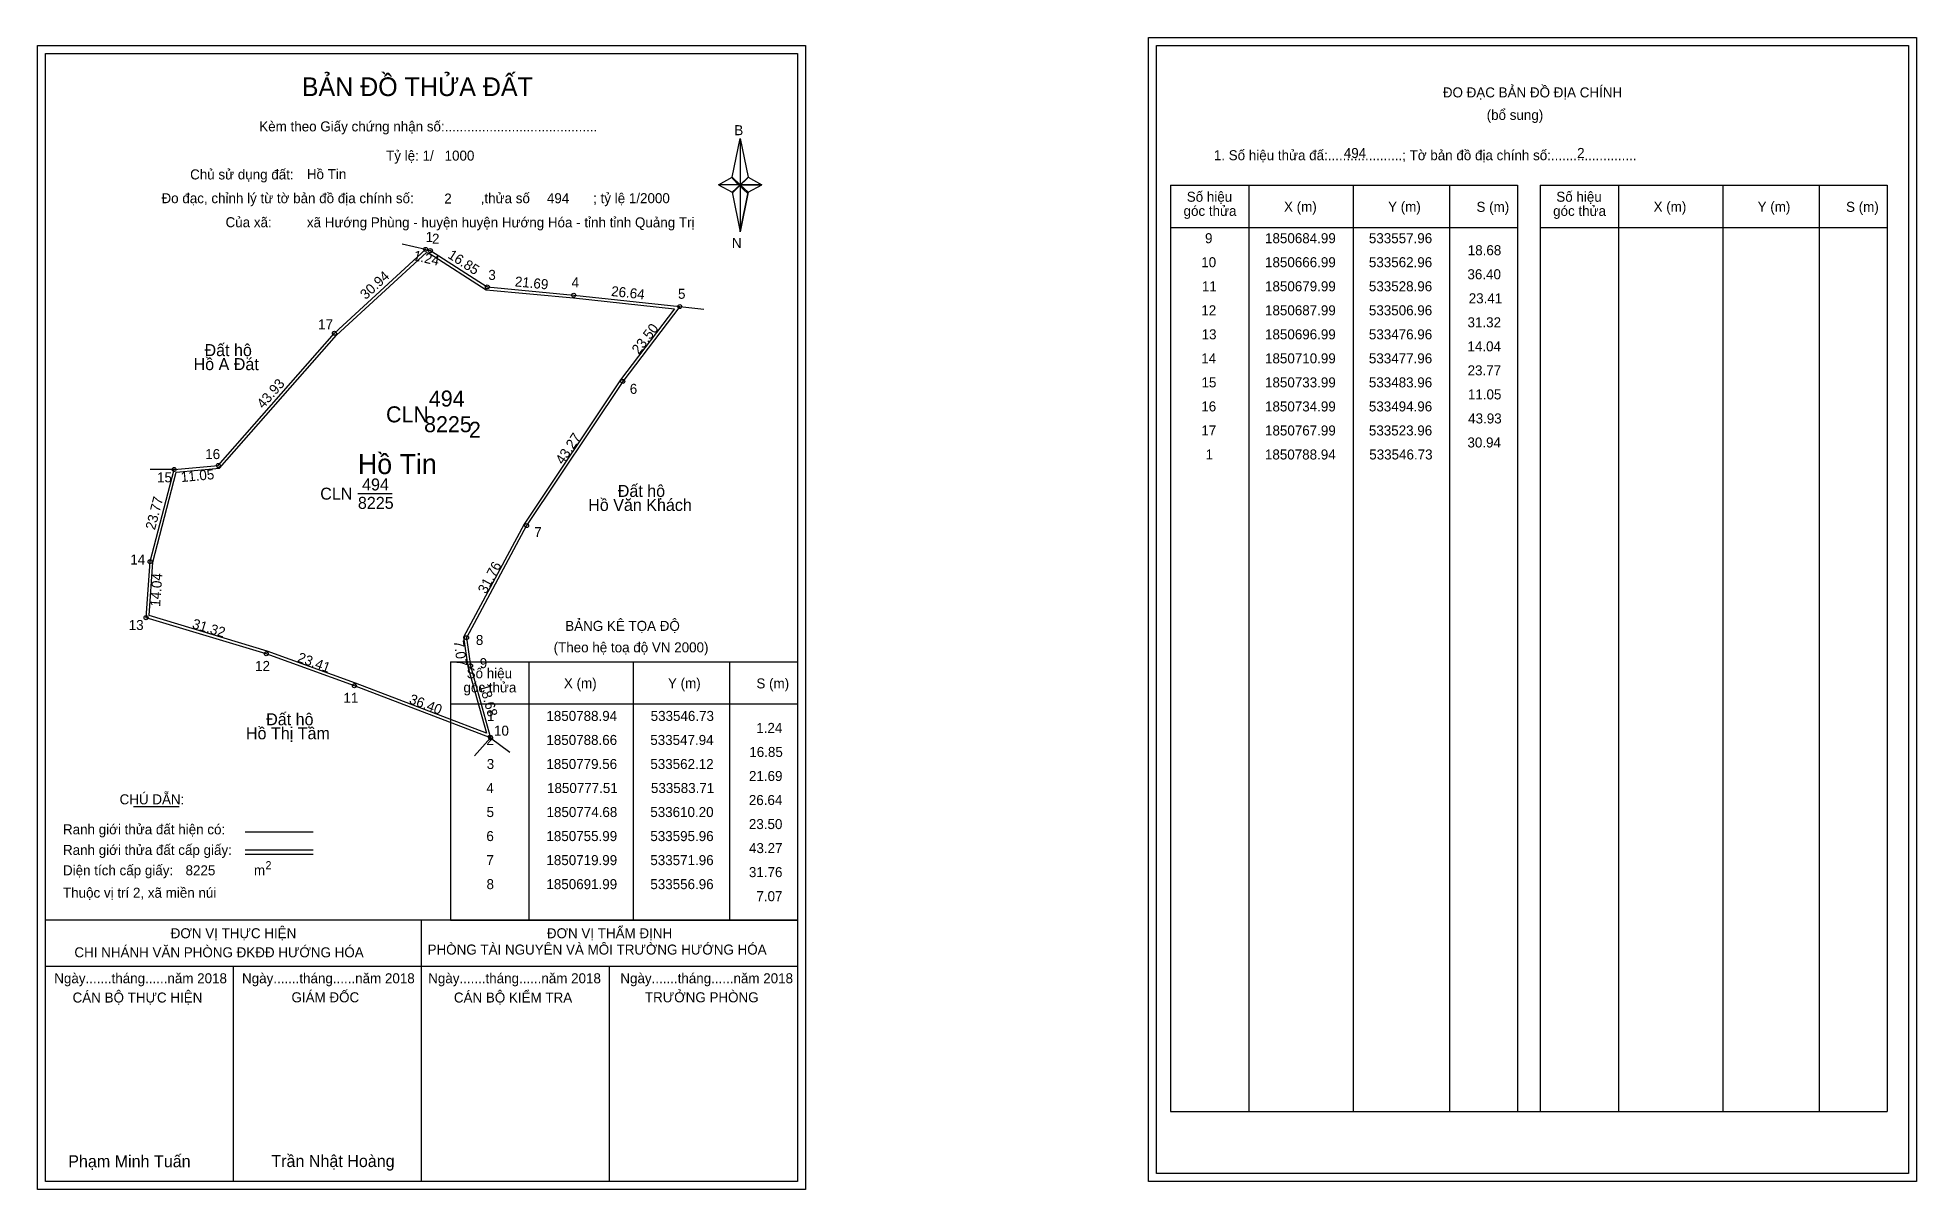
# Model space of a CAD drawing. Extents: x 533450 to 533919, y 1850554 to 1850842.
import ezdxf

# ---------------------------------------------------------------- set-up
doc = ezdxf.new("R2010")
doc.units = 0
for name, color, linetype in [('Level 1', 7, 'Continuous'), ('Level 10', 7, 'Continuous'), ('Level 11', 7, 'Continuous'), ('Level 13', 7, 'Continuous'), ('Level 2', 7, 'Continuous'), ('Level 27', 7, 'Continuous'), ('Level 3', 7, 'Continuous'), ('Level 36', 7, 'Continuous'), ('Level 4', 7, 'Continuous'), ('Level 49', 7, 'Continuous'), ('Level 5', 7, 'Continuous'), ('Level 53', 7, 'Continuous'), ('Level 55', 7, 'Continuous'), ('Level 6', 7, 'Continuous'), ('Level 63', 7, 'Continuous'), ('Level 7', 7, 'Continuous'), ('Level 9', 7, 'Continuous')]:
    doc.layers.add(name, color=color, linetype=linetype)

msp = doc.modelspace()

# ---------------------------------------------------------------- linework, layer by layer
at = {"layer": 'Level 1'}
for p, q in [((533729.2, 1850839.83), (533729.2, 1850839.83)), ((533451.88, 1850837.83), (533451.88, 1850837.83)), ((533623.3, 1850806.95), (533625.27, 1850816.59)), ((533625.27, 1850816.59), (533625.27, 1850805.06)), ((533625.27, 1850816.59), (533627.23, 1850806.95)), ((533619.85, 1850805.06), (533623.3, 1850806.95)), ((533623.3, 1850806.95), (533625.27, 1850805.06)), ((533627.23, 1850806.95), (533625.27, 1850805.06)), ((533625.12, 1850804.84), (533623.3, 1850806.73)), ((533625.27, 1850805.06), (533623.3, 1850803.22)), ((533625.12, 1850804.84), (533623.3, 1850803)), ((533623.3, 1850803), (533625.12, 1850804.84)), ((533623.3, 1850803.22), (533625.27, 1850793.36)), ((533627.09, 1850806.73), (533625.12, 1850804.84)), ((533625.12, 1850804.84), (533627.09, 1850806.73)), ((533627.09, 1850803), (533625.12, 1850804.84)), ((533625.27, 1850805.06), (533625.27, 1850793.36)), ((533625.27, 1850805.06), (533630.68, 1850805.06)), ((533625.27, 1850805.06), (533627.23, 1850803.22)), ((533627.23, 1850803.22), (533625.27, 1850793.36)), ((533627.23, 1850803.22), (533630.68, 1850805.06)), ((533732.73, 1850804.97), (533819.33, 1850804.97)), ((533752.32, 1850573.71), (533752.32, 1850804.97)), ((533778.39, 1850573.71), (533778.39, 1850804.97)), ((533802.37, 1850804.97), (533802.37, 1850573.71)), ((533819.33, 1850804.97), (533819.33, 1850573.71)), ((533824.99, 1850804.97), (533911.59, 1850804.97)), ((533844.58, 1850573.71), (533844.58, 1850804.97)), ((533870.65, 1850573.71), (533870.65, 1850804.97)), ((533894.62, 1850804.97), (533894.62, 1850573.71)), ((533911.59, 1850804.97), (533911.59, 1850573.71)), ((533732.73, 1850794.45), (533819.33, 1850794.45)), ((533824.99, 1850794.45), (533911.59, 1850794.45)), ((533552.97, 1850686), (533639.57, 1850686)), ((533572.56, 1850621.48), (533572.56, 1850686)), ((533598.63, 1850621.48), (533598.63, 1850686)), ((533622.6, 1850686), (533622.6, 1850621.48)), ((533552.97, 1850675.47), (533639.57, 1850675.47)), ((533473.79, 1850649.89), (533485.2, 1850649.89)), ((533501.66, 1850643.49), (533518.67, 1850643.49)), ((533501.66, 1850639.04), (533518.67, 1850639.04)), ((533501.66, 1850637.95), (533518.67, 1850637.95)), ((533558.7, 1850621.48), (533451.87, 1850621.48)), ((533639.57, 1850621.48), (533534.73, 1850621.48)), ((533545.72, 1850556.25), (533545.72, 1850621.48)), ((533552.97, 1850621.47), (533639.57, 1850621.47)), ((533639.57, 1850609.93), (533451.87, 1850609.93)), ((533498.8, 1850556.25), (533498.8, 1850609.93)), ((533592.65, 1850556.25), (533592.65, 1850609.93)), ((533732.73, 1850573.71), (533911.59, 1850573.71)), ((533639.57, 1850556.25), (533639.57, 1850556.25)), ((533916.9, 1850558.25), (533916.9, 1850558.25))]:
    msp.add_line(p, q, dxfattribs=at)
for points in [[(533623.3, 1850806.95), (533625.27, 1850816.59), (533625.27, 1850805.06)], [(533625.27, 1850805.06), (533627.23, 1850806.95), (533630.68, 1850805.06)], [(533619.85, 1850805.06), (533623.3, 1850803.22), (533625.27, 1850805.06)], [(533625.27, 1850805.06), (533625.27, 1850793.36), (533627.23, 1850803.22)]]:
    msp.add_lwpolyline(points, close=True, dxfattribs=at)
at = {"layer": 'Level 10'}
msp.add_line((533523.96, 1850767.99), (533546.73, 1850788.94), dxfattribs=at)
for points in [[(533557.96, 1850684.99), (533562.96, 1850666.99), (533528.96, 1850679.99), (533506.96, 1850687.99), (533476.96, 1850696.99), (533477.96, 1850710.99), (533483.96, 1850733.99), (533494.96, 1850734.99), (533523.96, 1850767.99), (533546.73, 1850788.94), (533547.94, 1850788.66), (533562.12, 1850779.56), (533583.71, 1850777.51), (533610.2, 1850774.68), (533595.96, 1850755.99), (533571.96, 1850719.99), (533556.96, 1850691.99)], [(533557.27, 1850684.85), (533561.91, 1850668.14), (533529.2, 1850680.65), (533507.18, 1850688.65), (533477.7, 1850697.5), (533478.65, 1850710.88), (533484.51, 1850733.34), (533495.3, 1850734.32), (533524.46, 1850767.5), (533546.93, 1850788.17), (533547.66, 1850788.01), (533561.88, 1850778.88), (533583.64, 1850776.81), (533608.89, 1850774.12), (533595.39, 1850756.4), (533571.36, 1850720.35), (533556.23, 1850692.12)]]:
    msp.add_lwpolyline(points, close=True, dxfattribs=at)
at = {"layer": 'Level 11'}
for centre in [(533546.73, 1850788.94), (533547.94, 1850788.66), (533562.12, 1850779.56), (533583.71, 1850777.51), (533610.2, 1850774.68), (533523.96, 1850767.99), (533595.96, 1850755.99), (533483.96, 1850733.99), (533494.96, 1850734.99), (533571.96, 1850719.99), (533477.96, 1850710.99), (533476.96, 1850696.99), (533556.96, 1850691.99), (533506.96, 1850687.99), (533557.96, 1850684.99), (533557.96, 1850684.99), (533528.96, 1850679.99), (533562.96, 1850666.99)]:
    msp.add_circle(centre, 0.5, dxfattribs=at)
at = {"layer": 'Level 27'}
for p, q in [((533546.73, 1850788.94), (533540.88, 1850790.29)), ((533610.2, 1850774.68), (533616.16, 1850774)), ((533483.96, 1850733.99), (533477.96, 1850733.99)), ((533562.96, 1850666.99), (533558.94, 1850662.54)), ((533562.96, 1850666.99), (533567.76, 1850663.39))]:
    msp.add_line(p, q, dxfattribs=at)
at = {"layer": 'Level 3'}
for p, q in [((533732.73, 1850804.97), (533732.73, 1850573.71)), ((533824.99, 1850804.97), (533824.99, 1850573.71)), ((533552.97, 1850686), (533552.97, 1850621.48))]:
    msp.add_line(p, q, dxfattribs=at)
at = {"layer": 'Level 63'}
for points in [[(533449.87, 1850839.83), (533641.57, 1850839.83), (533641.57, 1850554.25), (533449.87, 1850554.25)], [(533727.2, 1850841.83), (533918.9, 1850841.83), (533918.9, 1850556.25), (533727.2, 1850556.25)], [(533729.2, 1850839.83), (533916.9, 1850839.83), (533916.9, 1850558.25), (533729.2, 1850558.25)], [(533451.87, 1850837.83), (533639.57, 1850837.83), (533639.57, 1850556.25), (533451.87, 1850556.25)]]:
    msp.add_lwpolyline(points, close=True, dxfattribs=at)
at = {"layer": 'Level 9'}
msp.add_line((533529.83, 1850727.96), (533538.42, 1850727.96), dxfattribs=at)

# ---------------------------------------------------------------- texts
at = {"layer": 'Level 1'}
for s, height, p in [('BẢN ĐỒ THỬA ĐẤT', 4.6657, (533515.84, 1850827.23)), ('ĐO ĐẠC BẢN ĐỒ ĐỊA CHÍNH', 2.5, (533800.68, 1850826.89)), ('Kèm theo Giấy chứng nhận số:.........................................', 2.5, (533505.22, 1850818.4)), ('(bổ sung)', 2.5, (533811.62, 1850821.27)), ('B', 2.5, (533623.81, 1850817.46)), ('1. Số hiệu thửa đấ:....................; Tờ bản đồ địa chính số:.......................', 2.5, (533743.51, 1850811.21)), ('Chủ sử dụng đất:', 2.5, (533487.96, 1850806.41)), ('Đo đạc, chỉnh lý từ tờ bản đồ địa chính số:                  ,thửa số                 ; tỷ lệ 1/2000', 2.5, (533480.81, 1850800.48)), ('Số hiệu', 2.5, (533736.75, 1850800.84)), ('Số hiệu', 2.5, (533829.01, 1850800.84)), ('góc thửa', 2.5, (533735.95, 1850797.31)), ('X (m)', 2.5, (533761.03, 1850798.37)), ('Y (m)', 2.5, (533787.01, 1850798.37)), ('S (m)', 2.5, (533809.08, 1850798.32)), ('góc thửa', 2.5, (533828.21, 1850797.31)), ('X (m)', 2.5, (533853.29, 1850798.37)), ('Y (m)', 2.5, (533879.26, 1850798.37)), ('S (m)', 2.5, (533901.34, 1850798.32)), ('Của xã:', 2.5, (533496.8, 1850794.48)), ('N', 2.5, (533623.21, 1850789.29)), ('BẢNG KÊ TỌA ĐỘ', 2.5, (533581.6, 1850693.7)), ('(Theo hệ toạ độ VN 2000)', 2.5, (533578.7, 1850688.34)), ('góc thửa', 2.5, (533556.19, 1850678.34)), ('Số hiệu', 2.5, (533556.99, 1850681.87)), ('X (m)', 2.5, (533581.27, 1850679.39)), ('Y (m)', 2.5, (533607.24, 1850679.39)), ('S (m)', 2.5, (533629.32, 1850679.34)), ('CHÚ DẪN:', 2.5, (533470.35, 1850650.4)), ('Ranh giới thửa đất hiện có:', 2.5, (533456.22, 1850642.9)), ('Ranh giới thửa đất cấp giấy:', 2.5, (533456.22, 1850637.76)), ('Diện tích cấp giấy:', 2.5, (533456.22, 1850632.68)), ('m', 2.5, (533503.88, 1850632.7)), ('2', 2, (533506.78, 1850634.21)), ('Thuộc vị trí 2, xã miền núi', 2.5, (533456.22, 1850627.08)), ('ĐƠN VỊ THỰC HIỆN', 2.5, (533483.11, 1850616.96)), ('ĐƠN VỊ THẨM ĐỊNH', 2.5, (533577.01, 1850616.96)), ('CHI NHÁNH VĂN PHÒNG ĐKĐĐ HƯỚNG HÓA', 2.5, (533459.07, 1850612.2)), ('PHÒNG TÀI NGUYÊN VÀ MÔI TRƯỜNG HƯỚNG HÓA', 2.5, (533547.24, 1850612.89)), ('Ngày.......tháng......năm 2018', 2.5, (533454.04, 1850605.72)), ('Ngày.......tháng......năm 2018', 2.5, (533500.91, 1850605.72)), ('Ngày.......tháng......năm 2018', 2.5, (533547.39, 1850605.72)), ('Ngày.......tháng......năm 2018', 2.5, (533595.35, 1850605.72)), ('CÁN BỘ THỰC HIỆN', 2.5, (533458.62, 1850600.91)), ('GIÁM ĐỐC', 2.5, (533513.26, 1850600.97)), ('CÁN BỘ KIỂM TRA', 2.5, (533553.8, 1850600.91)), ('TRƯỞNG PHÒNG', 2.5, (533601.49, 1850600.97)), ('Phạm Minh Tuấn', 3, (533457.53, 1850559.79)), ('Trần Nhật Hoàng', 3, (533508.23, 1850559.84))]:
    msp.add_text(s, height=height, dxfattribs=at).set_placement(p)
at = {"layer": 'Level 11'}
msp.add_text('Tỷ lệ: 1/', height=2.5, dxfattribs=at).set_placement((533536.88, 1850811.09))
at = {"layer": 'Level 13'}
for s, p in [('CLN', (533520.44, 1850726.46)), ('8225', (533529.84, 1850724.16)), ('494', (533530.88, 1850728.76))]:
    msp.add_text(s, height=3, dxfattribs=at).set_placement(p)
at = {"layer": 'Level 2'}
msp.add_text('Hồ Tin', height=5, dxfattribs=at).set_placement((533529.84, 1850732.86))
at = {"layer": 'Level 3'}
msp.add_text('CLN', height=4, dxfattribs=at).set_placement((533536.86, 1850745.76))
at = {"layer": 'Level 36'}
for s, p in [('Đất hộ', (533491.55, 1850762.3)), ('Hồ A Đát', (533488.82, 1850758.8)), ('Đất hộ', (533594.71, 1850727.15)), ('Hồ Văn Khách', (533587.33, 1850723.65)), ('Đất hộ', (533506.94, 1850670.14)), ('Hồ Thị Tâm', (533501.89, 1850666.64))]:
    msp.add_text(s, height=3, dxfattribs=at).set_placement(p)
at = {"layer": 'Level 4'}
msp.add_text('494', height=4, dxfattribs=at).set_placement((533547.55, 1850749.71))
at = {"layer": 'Level 49'}
for s, rotation, p in [('1.24', 346.9708, (533543.5, 1850786.3)), ('16.85', 327.3097, (533552.07, 1850786.96)), ('30.94', 42.6162, (533531.79, 1850776.28)), ('21.69', 354.5759, (533568.93, 1850779.72)), ('26.64', 353.9021, (533592.97, 1850777.33)), ('23.50', 52.6961, (533599.97, 1850762.57)), ('43.93', 48.6914, (533506.22, 1850749.01)), ('43.27', 56.3099, (533581.04, 1850735.05)), ('11.05', 5.1944, (533485.74, 1850730.84)), ('23.77', 75.3791, (533479.16, 1850718.75)), ('31.76', 61.8214, (533561.83, 1850702.77)), ('14.04', 85.9144, (533480.46, 1850699.67)), ('31.32', 343.3008, (533488.28, 1850694.43)), ('7.07', 278.1301, (533553.75, 1850691.14)), ('23.41', 340.0169, (533514.54, 1850686.08)), ('18.68', 285.5241, (533560.15, 1850680.11)), ('36.40', 339.0755, (533542.43, 1850675.7))]:
    msp.add_text(s, height=2.5, rotation=rotation, dxfattribs=at).set_placement(p)
at = {"layer": 'Level 5'}
msp.add_text('8225', height=4, dxfattribs=at).set_placement((533546.36, 1850743.3))
at = {"layer": 'Level 53'}
for s, p in [('9', (533741.31, 1850790.49)), ('1850684.99', (533756.29, 1850790.49)), ('533557.96', (533782.22, 1850790.49)), ('18.68', (533806.9, 1850787.49)), ('10', (533740.37, 1850784.49)), ('1850666.99', (533756.29, 1850784.49)), ('533562.96', (533782.22, 1850784.49)), ('36.40', (533806.82, 1850781.49)), ('11', (533740.53, 1850778.49)), ('1850679.99', (533756.29, 1850778.49)), ('533528.96', (533782.22, 1850778.49)), ('12', (533740.38, 1850772.49)), ('1850687.99', (533756.29, 1850772.49)), ('533506.96', (533782.22, 1850772.49)), ('23.41', (533807.14, 1850775.49)), ('31.32', (533806.84, 1850769.49)), ('13', (533740.46, 1850766.49)), ('1850696.99', (533756.29, 1850766.49)), ('533476.96', (533782.22, 1850766.49)), ('14.04', (533806.82, 1850763.49)), ('14', (533740.37, 1850760.49)), ('1850710.99', (533756.29, 1850760.49)), ('533477.96', (533782.22, 1850760.49)), ('23.77', (533806.86, 1850757.49)), ('15', (533740.43, 1850754.49)), ('1850733.99', (533756.29, 1850754.49)), ('533483.96', (533782.22, 1850754.49)), ('16', (533740.38, 1850748.49)), ('1850734.99', (533756.29, 1850748.49)), ('533494.96', (533782.22, 1850748.49)), ('11.05', (533806.93, 1850751.49)), ('43.93', (533807, 1850745.49)), ('17', (533740.39, 1850742.49)), ('1850767.99', (533756.29, 1850742.49)), ('533523.96', (533782.22, 1850742.49)), ('30.94', (533806.82, 1850739.49)), ('1', (533741.45, 1850736.49)), ('1850788.94', (533756.27, 1850736.49)), ('533546.73', (533782.31, 1850736.49)), ('1', (533562.07, 1850671.22)), ('1850788.94', (533576.89, 1850671.22)), ('533546.73', (533602.92, 1850671.22)), ('2', (533561.92, 1850665.22)), ('1850788.66', (533576.89, 1850665.22)), ('533547.94', (533602.83, 1850665.22)), ('1.24', (533629.28, 1850668.22)), ('3', (533562, 1850659.22)), ('1850779.56', (533576.89, 1850659.22)), ('533562.12', (533602.84, 1850659.22)), ('16.85', (533627.55, 1850662.22)), ('21.69', (533627.46, 1850656.22)), ('4', (533561.91, 1850653.22)), ('1850777.51', (533577.05, 1850653.22)), ('533583.71', (533602.99, 1850653.22)), ('26.64', (533627.43, 1850650.22)), ('5', (533561.96, 1850647.22)), ('1850774.68', (533576.93, 1850647.22)), ('533610.20', (533602.83, 1850647.22)), ('6', (533561.91, 1850641.22)), ('1850755.99', (533576.9, 1850641.22)), ('533595.96', (533602.84, 1850641.22)), ('23.50', (533627.44, 1850644.22)), ('43.27', (533627.47, 1850638.22)), ('7', (533561.92, 1850635.22)), ('1850719.99', (533576.9, 1850635.22)), ('533571.96', (533602.84, 1850635.22)), ('31.76', (533627.45, 1850632.22)), ('8', (533561.95, 1850629.22)), ('1850691.99', (533576.9, 1850629.22)), ('533556.96', (533602.84, 1850629.22)), ('7.07', (533629.32, 1850626.22))]:
    msp.add_text(s, height=2.5, dxfattribs=at).set_placement(p)
at = {"layer": 'Level 55'}
for s, height, p in [('493', 0.11, (533546.61, 1850788.83)), ('1', 0.4, (533546.62, 1850788.94)), ('0', 0.11, (533546.69, 1850788.83)), ('0', 0.11, (533546.69, 1850788.83)), ('2', 0.4, (533547.8, 1850788.66)), ('0', 0.11, (533547.9, 1850788.55)), ('0', 0.11, (533547.9, 1850788.55)), ('3', 0.4, (533562, 1850779.56)), ('0', 0.11, (533562.08, 1850779.45)), ('0', 0.11, (533562.08, 1850779.45)), ('4', 0.4, (533583.57, 1850777.51)), ('0', 0.11, (533583.67, 1850777.4)), ('0', 0.11, (533583.67, 1850777.4)), ('5', 0.4, (533610.07, 1850774.68)), ('495', 0.11, (533610.08, 1850774.57)), ('495', 0.11, (533610.08, 1850774.57)), ('0', 0.11, (533610.16, 1850774.57)), ('0', 0.11, (533610.16, 1850774.57)), ('17', 0.4, (533523.68, 1850767.99)), ('493', 0.11, (533523.84, 1850767.88)), ('6', 0.4, (533595.82, 1850755.99)), ('495', 0.11, (533595.84, 1850755.88)), ('495', 0.11, (533595.84, 1850755.88)), ('15', 0.4, (533483.68, 1850733.99)), ('493', 0.11, (533483.84, 1850733.88)), ('0', 0.11, (533483.92, 1850733.88)), ('16', 0.4, (533494.68, 1850734.99)), ('493', 0.11, (533494.84, 1850734.88)), ('7', 0.4, (533571.83, 1850719.99)), ('495', 0.11, (533571.84, 1850719.88)), ('495', 0.11, (533571.84, 1850719.88)), ('14', 0.4, (533477.67, 1850710.99)), ('0', 0.11, (533477.92, 1850710.88)), ('13', 0.4, (533476.69, 1850696.99)), ('0', 0.11, (533476.92, 1850696.88)), ('8', 0.4, (533556.83, 1850691.99)), ('495', 0.11, (533556.84, 1850691.88)), ('495', 0.11, (533556.84, 1850691.88)), ('12', 0.4, (533506.68, 1850687.99)), ('0', 0.11, (533506.92, 1850687.88)), ('9', 0.4, (533557.82, 1850684.99)), ('495', 0.11, (533557.84, 1850684.88)), ('495', 0.11, (533557.84, 1850684.88)), ('11', 0.4, (533528.7, 1850679.99)), ('0', 0.11, (533528.92, 1850679.88)), ('10', 0.4, (533562.68, 1850666.99)), ('495', 0.11, (533562.84, 1850666.88)), ('495', 0.11, (533562.84, 1850666.88)), ('0', 0.11, (533562.92, 1850666.88))]:
    msp.add_text(s, height=height, dxfattribs=at).set_placement(p)
at = {"layer": 'Level 6'}
for s, p in [('1000', (533551.48, 1850811.11)), ('494', (533775.96, 1850811.75)), ('2', (533834.2, 1850811.77)), ('Hồ Tin', (533517.1, 1850806.48)), ('2', (533551.4, 1850800.39)), ('494', (533577.02, 1850800.47)), ('xã Hướng Phùng - huyện huyện Hướng Hóa - tỉnh tỉnh Quảng Trị', (533517.11, 1850794.44)), ('8225', (533486.82, 1850632.68))]:
    msp.add_text(s, height=2.5, dxfattribs=at).set_placement(p)
at = {"layer": 'Level 7'}
msp.add_text('2', height=4, dxfattribs=at).set_placement((533557.56, 1850741.91))
at = {"layer": 'Level 9'}
for s, p in [('1', (533546.75, 1850790.81)), ('2', (533548.34, 1850790.36)), ('3', (533562.4, 1850781.33)), ('4', (533583.17, 1850779.44)), ('5', (533609.75, 1850776.61)), ('17', (533519.91, 1850768.98)), ('6', (533597.71, 1850752.88)), ('16', (533491.73, 1850736.59)), ('15', (533479.7, 1850730.78)), ('7', (533573.86, 1850717.1)), ('14', (533473.02, 1850710.26)), ('13', (533472.63, 1850693.92)), ('8', (533559.29, 1850690.18)), ('12', (533504.18, 1850683.7)), ('9', (533560.25, 1850684.4)), ('11', (533526.22, 1850675.74)), ('10', (533563.82, 1850667.54))]:
    msp.add_text(s, height=2.5, dxfattribs=at).set_placement(p)

doc.saveas('drawing.dxf')
